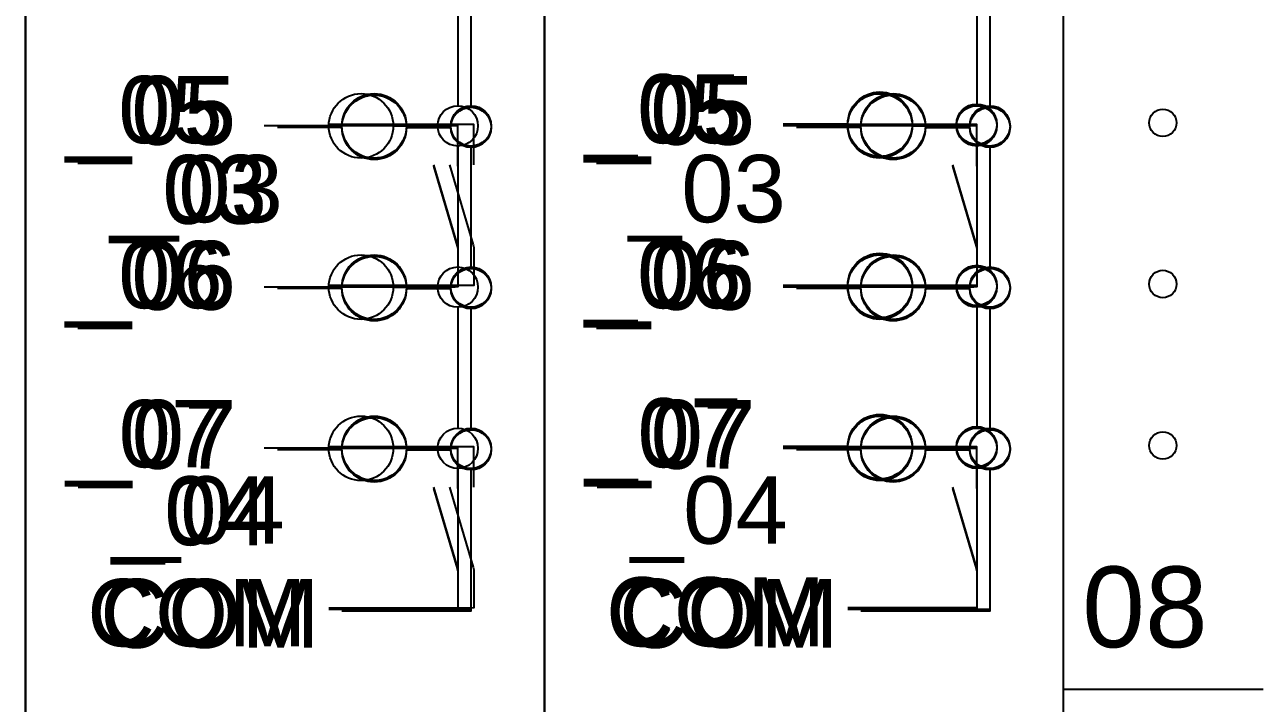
# Model space of a CAD drawing. Extents: x 1 to 47, y 1 to 35.
# Drawn here: x 40.607 to 41.511, y 23.064 to 23.56 of the extents above; entities that cross this region are included whole.
import ezdxf

# ---------------------------------------------------------------- set-up
doc = ezdxf.new("R2010")
doc.units = 0
doc.header["$MEASUREMENT"] = 0
for name, color, linetype in [('9_02__1__21_UNIVERSAL_BINA', 7, 'CONTINUOUS'), ('9_03__2__42_UNIVERSAL_BINA', 7, 'CONTINUOUS'), ('9_04__3__63_UNIVERSAL_BINA', 7, 'CONTINUOUS'), ('9_05__4__84_UNIVERSAL_BINA', 7, 'CONTINUOUS'), ('9_06__5__21_UNIVERSAL_BINA', 7, 'CONTINUOUS'), ('9_07__6__21_UNIVERSAL_BINA', 7, 'CONTINUOUS'), ('9_08__7__21_UNIVERSAL_BINA', 7, 'CONTINUOUS'), ('9_09__8__42_UNIVERSAL_BINA', 7, 'CONTINUOUS'), ('9_10__9__42_UNIVERSAL_BINA', 7, 'CONTINUOUS'), ('9_11__A__63_UNIVERSAL_BINA', 7, 'CONTINUOUS'), ('9_12__B__12_ELECTROMECHANI', 7, 'CONTINUOUS'), ('9_13__C__24_ELECTROMECHANI', 7, 'CONTINUOUS'), ('9_14__D__36_ELECTROMECHANI', 7, 'CONTINUOUS'), ('9_15__E__48_ELECTROMECHANI', 7, 'CONTINUOUS')]:
    doc.layers.add(name, color=color, linetype=linetype)
doc.styles.add('ARIAL', font='arial.ttf')

msp = doc.modelspace()

# ---------------------------------------------------------------- linework, layer by layer
at = {"layer": '9_02__1__21_UNIVERSAL_BINA'}
msp.add_lwpolyline([(41.12472, 24.16587), (41.47137, 24.16586, -0.398142), (41.48704, 24.15103), (41.48716, 24.1017, -0.411696), (41.43674, 24.0506), (41.39795, 24.04992, 0.408751), (41.36473, 24.01615), (41.36474, 21.20229, 0.419667), (41.39808, 21.16957), (41.43702, 21.16889, -0.411441), (41.48716, 21.11746), (41.48716, 21.07059, -0.402437), (41.47086, 21.05362), (41.12421, 21.05363, -0.4372), (41.10842, 21.0707), (41.10842, 21.11836, 0.414214), (41.05732, 21.16946), (41.01922, 21.16946, -0.41992), (40.98599, 21.20334), (40.98601, 24.01731, -0.419692), (41.01934, 24.05003), (41.05828, 24.05003, 0.399045), (41.10832, 24.09754), (41.10842, 24.14894, -0.402086)], format="xyb", close=True, dxfattribs=at)
for points in [[(41.3111, 23.58882), (41.3111, 23.50055)], [(41.21695, 23.48584), (41.16987, 23.48584)], [(41.26403, 23.48584), (41.29639, 23.48584)], [(41.3111, 23.47112), (41.3111, 23.38285)], [(41.21695, 23.36814), (41.16987, 23.36814)], [(41.26403, 23.36814), (41.29639, 23.36814)], [(41.3111, 23.35343), (41.3111, 23.26516)], [(41.21695, 23.25045), (41.16987, 23.25045)], [(41.26403, 23.25045), (41.29639, 23.25045)], [(41.3111, 23.23573), (41.3111, 23.13275), (41.21695, 23.13275)], [(41.51063, 23.07449), (41.36474, 23.07449)]]:
    msp.add_lwpolyline(points, dxfattribs=at)
for centre, radius in [((41.24049, 23.48584), 0.02354), ((41.3111, 23.48583), 0.01471), ((41.43734, 23.48811), 0.01), ((41.24049, 23.36814), 0.02354), ((41.3111, 23.36814), 0.01471), ((41.43734, 23.37041), 0.01), ((41.24049, 23.25045), 0.02354), ((41.3111, 23.25045), 0.01471), ((41.43734, 23.25253), 0.01)]:
    msp.add_circle(centre, radius, dxfattribs=at)
at = {"layer": '9_03__2__42_UNIVERSAL_BINA'}
for points in [[(40.74598, 24.16587), (41.09263, 24.16587, -0.398142), (41.1083, 24.15104), (41.10842, 24.10171, -0.411696), (41.058, 24.05061), (41.01922, 24.04993, 0.408751), (40.98599, 24.01616), (40.98601, 21.2023, 0.419667), (41.01934, 21.16958), (41.05828, 21.1689, -0.411441), (41.10842, 21.11747), (41.10842, 21.0706, -0.402437), (41.09212, 21.05363), (40.74547, 21.05364, -0.4372), (40.72968, 21.07071), (40.72968, 21.11837, 0.414214), (40.67858, 21.16947), (40.64048, 21.16947, -0.41992), (40.60725, 21.20335), (40.60727, 24.01732, -0.419692), (40.6406, 24.05004), (40.67954, 24.05004, 0.399045), (40.72958, 24.09754), (40.72968, 24.14895, -0.402086)], [(41.12472, 24.16587), (41.47137, 24.16587, -0.398142), (41.48704, 24.15104), (41.48716, 24.10171, -0.411696), (41.43674, 24.05061), (41.39795, 24.04993, 0.408751), (41.36473, 24.01616), (41.36474, 21.2023, 0.419667), (41.39808, 21.16958), (41.43702, 21.1689, -0.411441), (41.48716, 21.11747), (41.48716, 21.0706, -0.402437), (41.47086, 21.05363), (41.12421, 21.05364, -0.4372), (41.10842, 21.07071), (41.10842, 21.11837, 0.414214), (41.05732, 21.16947), (41.01922, 21.16947, -0.41992), (40.98599, 21.20335), (40.98601, 24.01732, -0.419692), (41.01934, 24.05004), (41.05828, 24.05004, 0.399045), (41.10832, 24.09754), (41.10842, 24.14895, -0.402086)]]:
    msp.add_lwpolyline(points, format="xyb", close=True, dxfattribs=at)
for points in [[(40.93237, 23.58884), (40.93237, 23.50057)], [(41.3111, 23.58884), (41.3111, 23.50056)], [(40.83821, 23.48586), (40.79113, 23.48586)], [(40.88529, 23.48586), (40.91765, 23.48585)], [(41.21695, 23.48585), (41.16987, 23.48585)], [(41.26403, 23.48585), (41.29639, 23.48585)], [(40.93237, 23.47114), (40.93237, 23.38287)], [(41.3111, 23.47114), (41.3111, 23.38287)], [(40.83821, 23.36816), (40.79113, 23.36816)], [(40.88529, 23.36816), (40.91765, 23.36816)], [(41.21695, 23.36816), (41.16987, 23.36816)], [(41.26403, 23.36816), (41.29639, 23.36816)], [(40.93237, 23.35345), (40.93237, 23.26518)], [(41.3111, 23.35344), (41.3111, 23.26517)], [(40.83821, 23.25047), (40.79113, 23.25047)], [(40.88529, 23.25047), (40.91765, 23.25047)], [(41.21695, 23.25046), (41.16987, 23.25046)], [(41.26403, 23.25046), (41.29639, 23.25046)], [(40.93237, 23.23575), (40.93237, 23.13277), (40.83821, 23.13277)], [(41.3111, 23.23575), (41.3111, 23.13277), (41.21695, 23.13277)], [(41.51063, 23.07449), (41.36474, 23.07449)]]:
    msp.add_lwpolyline(points, dxfattribs=at)
for centre, radius in [((40.86175, 23.48586), 0.02354), ((41.24049, 23.48585), 0.02354), ((40.93237, 23.48585), 0.01471), ((41.3111, 23.48585), 0.01471), ((41.43734, 23.48811), 0.01), ((40.86175, 23.36816), 0.02354), ((41.24049, 23.36816), 0.02354), ((40.93237, 23.36816), 0.01471), ((41.3111, 23.36816), 0.01471), ((41.43734, 23.37041), 0.01), ((40.86175, 23.25047), 0.02354), ((41.24049, 23.25046), 0.02354), ((40.93237, 23.25046), 0.01471), ((41.3111, 23.25046), 0.01471), ((41.43734, 23.25253), 0.01)]:
    msp.add_circle(centre, radius, dxfattribs=at)
at = {"layer": '9_04__3__63_UNIVERSAL_BINA'}
for points in [[(40.36724, 24.16587), (40.71389, 24.16587, -0.398142), (40.72956, 24.15104), (40.72968, 24.10171, -0.411696), (40.67926, 24.05061), (40.64048, 24.04993, 0.408751), (40.60725, 24.01616), (40.60727, 21.2023, 0.419667), (40.6406, 21.16958), (40.67954, 21.1689, -0.411441), (40.72968, 21.11747), (40.72968, 21.0706, -0.402437), (40.71338, 21.05363), (40.36673, 21.05364, -0.4372), (40.35094, 21.07071), (40.35094, 21.11837, 0.414214), (40.29984, 21.16947), (40.26174, 21.16947, -0.41992), (40.22851, 21.20335), (40.22853, 24.01732, -0.419692), (40.26186, 24.05004), (40.3008, 24.05004, 0.399045), (40.35085, 24.09754), (40.35094, 24.14895, -0.402086)], [(40.74598, 24.16587), (41.09263, 24.16587, -0.398142), (41.1083, 24.15104), (41.10842, 24.10171, -0.411696), (41.058, 24.05061), (41.01922, 24.04993, 0.408751), (40.98599, 24.01616), (40.98601, 21.2023, 0.419667), (41.01934, 21.16958), (41.05828, 21.1689, -0.411441), (41.10842, 21.11747), (41.10842, 21.0706, -0.402437), (41.09212, 21.05363), (40.74547, 21.05364, -0.4372), (40.72968, 21.07071), (40.72968, 21.11837, 0.414214), (40.67858, 21.16947), (40.64048, 21.16947, -0.41992), (40.60725, 21.20335), (40.60727, 24.01732, -0.419692), (40.6406, 24.05004), (40.67954, 24.05004, 0.399045), (40.72958, 24.09754), (40.72968, 24.14895, -0.402086)], [(41.12472, 24.16587), (41.47137, 24.16587, -0.398142), (41.48704, 24.15104), (41.48716, 24.10171, -0.411696), (41.43674, 24.05061), (41.39795, 24.04993, 0.408751), (41.36473, 24.01616), (41.36474, 21.2023, 0.419667), (41.39808, 21.16958), (41.43702, 21.1689, -0.411441), (41.48716, 21.11747), (41.48716, 21.0706, -0.402437), (41.47086, 21.05363), (41.12421, 21.05364, -0.4372), (41.10842, 21.07071), (41.10842, 21.11837, 0.414214), (41.05732, 21.16947), (41.01922, 21.16947, -0.41992), (40.98599, 21.20335), (40.98601, 24.01732, -0.419692), (41.01934, 24.05004), (41.05828, 24.05004, 0.399045), (41.10832, 24.09754), (41.10842, 24.14895, -0.402086)]]:
    msp.add_lwpolyline(points, format="xyb", close=True, dxfattribs=at)
for points in [[(40.93237, 23.58884), (40.93237, 23.50057)], [(41.3111, 23.58772), (41.3111, 23.49945)], [(40.83821, 23.48586), (40.79113, 23.48586)], [(40.88529, 23.48586), (40.91765, 23.48585)], [(41.21695, 23.48474), (41.16987, 23.48474)], [(41.26403, 23.48474), (41.29639, 23.48474)], [(40.93237, 23.47114), (40.93237, 23.38287)], [(41.3111, 23.47002), (41.3111, 23.38175)], [(40.83821, 23.36816), (40.79113, 23.36816)], [(40.88529, 23.36816), (40.91765, 23.36816)], [(41.21695, 23.36704), (41.16987, 23.36704)], [(41.26403, 23.36704), (41.29639, 23.36704)], [(40.93237, 23.35345), (40.93237, 23.26518)], [(41.3111, 23.35233), (41.3111, 23.26406)], [(40.83821, 23.25047), (40.79113, 23.25047)], [(40.88529, 23.25047), (40.91765, 23.25047)], [(41.21695, 23.24935), (41.16987, 23.24935)], [(41.26403, 23.24935), (41.29639, 23.24935)], [(40.93237, 23.23575), (40.93237, 23.13277), (40.83821, 23.13277)], [(41.3111, 23.23463), (41.3111, 23.13165), (41.21695, 23.13165)], [(41.51063, 23.07449), (41.36474, 23.07449)]]:
    msp.add_lwpolyline(points, dxfattribs=at)
for centre, radius in [((40.86175, 23.48586), 0.02354), ((41.24049, 23.48474), 0.02354), ((40.93237, 23.48585), 0.01471), ((41.3111, 23.48474), 0.01471), ((41.43734, 23.48811), 0.01), ((40.86175, 23.36816), 0.02354), ((41.24049, 23.36704), 0.02354), ((40.93237, 23.36816), 0.01471), ((41.3111, 23.36704), 0.01471), ((41.43734, 23.37041), 0.01), ((40.86175, 23.25047), 0.02354), ((41.24049, 23.24935), 0.02354), ((40.93237, 23.25046), 0.01471), ((41.3111, 23.24935), 0.01471), ((41.43734, 23.25253), 0.01)]:
    msp.add_circle(centre, radius, dxfattribs=at)
at = {"layer": '9_05__4__84_UNIVERSAL_BINA'}
for points in [[(40.36724, 24.16587), (40.71389, 24.16587, -0.398142), (40.72956, 24.15104), (40.72968, 24.10171, -0.411696), (40.67926, 24.05061), (40.64048, 24.04993, 0.408751), (40.60725, 24.01616), (40.60727, 21.2023, 0.419667), (40.6406, 21.16958), (40.67954, 21.1689, -0.411441), (40.72968, 21.11747), (40.72968, 21.0706, -0.402437), (40.71338, 21.05363), (40.36673, 21.05364, -0.4372), (40.35094, 21.07071), (40.35094, 21.11837, 0.414214), (40.29984, 21.16947), (40.26174, 21.16947, -0.41992), (40.22851, 21.20335), (40.22853, 24.01732, -0.419692), (40.26186, 24.05004), (40.3008, 24.05004, 0.399045), (40.35085, 24.09754), (40.35094, 24.14895, -0.402086)], [(40.74598, 24.16587), (41.09263, 24.16587, -0.398142), (41.1083, 24.15104), (41.10842, 24.10171, -0.411696), (41.058, 24.05061), (41.01922, 24.04993, 0.408751), (40.98599, 24.01616), (40.98601, 21.2023, 0.419667), (41.01934, 21.16958), (41.05828, 21.1689, -0.411441), (41.10842, 21.11747), (41.10842, 21.0706, -0.402437), (41.09212, 21.05363), (40.74547, 21.05364, -0.4372), (40.72968, 21.07071), (40.72968, 21.11837, 0.414214), (40.67858, 21.16947), (40.64048, 21.16947, -0.41992), (40.60725, 21.20335), (40.60727, 24.01732, -0.419692), (40.6406, 24.05004), (40.67954, 24.05004, 0.399045), (40.72958, 24.09754), (40.72968, 24.14895, -0.402086)], [(41.12472, 24.16587), (41.47137, 24.16587, -0.398142), (41.48704, 24.15104), (41.48716, 24.10171, -0.411696), (41.43674, 24.05061), (41.39795, 24.04993, 0.408751), (41.36473, 24.01616), (41.36474, 21.2023, 0.419667), (41.39808, 21.16958), (41.43702, 21.1689, -0.411441), (41.48716, 21.11747), (41.48716, 21.0706, -0.402437), (41.47086, 21.05363), (41.12421, 21.05364, -0.4372), (41.10842, 21.07071), (41.10842, 21.11837, 0.414214), (41.05732, 21.16947), (41.01922, 21.16947, -0.41992), (40.98599, 21.20335), (40.98601, 24.01732, -0.419692), (41.01934, 24.05004), (41.05828, 24.05004, 0.399045), (41.10832, 24.09754), (41.10842, 24.14895, -0.402086)]]:
    msp.add_lwpolyline(points, format="xyb", close=True, dxfattribs=at)
for points in [[(40.93237, 23.58772), (40.93237, 23.49945)], [(41.3111, 23.58772), (41.3111, 23.49945)], [(40.83821, 23.48474), (40.79113, 23.48474)], [(40.88529, 23.48474), (40.91765, 23.48474)], [(41.21695, 23.48474), (41.16987, 23.48474)], [(41.26403, 23.48474), (41.29639, 23.48474)], [(40.93237, 23.47002), (40.93237, 23.38175)], [(41.3111, 23.47002), (41.3111, 23.38175)], [(40.83821, 23.36704), (40.79113, 23.36704)], [(40.88529, 23.36704), (40.91765, 23.36704)], [(41.21695, 23.36704), (41.16987, 23.36704)], [(41.26403, 23.36704), (41.29639, 23.36704)], [(40.93237, 23.35233), (40.93237, 23.26406)], [(41.3111, 23.35233), (41.3111, 23.26406)], [(40.83821, 23.24935), (40.79113, 23.24935)], [(40.88529, 23.24935), (40.91765, 23.24935)], [(41.21695, 23.24935), (41.16987, 23.24935)], [(41.26403, 23.24935), (41.29639, 23.24935)], [(40.93237, 23.23463), (40.93237, 23.13165), (40.83821, 23.13165)], [(41.3111, 23.23463), (41.3111, 23.13165), (41.21695, 23.13165)], [(41.51063, 23.07449), (41.36474, 23.07449)]]:
    msp.add_lwpolyline(points, dxfattribs=at)
for centre, radius in [((40.86175, 23.48474), 0.02354), ((41.24049, 23.48474), 0.02354), ((40.93237, 23.48474), 0.01471), ((41.3111, 23.48474), 0.01471), ((41.43734, 23.48811), 0.01), ((40.86175, 23.36704), 0.02354), ((41.24049, 23.36704), 0.02354), ((40.93237, 23.36704), 0.01471), ((41.3111, 23.36704), 0.01471), ((41.43734, 23.37041), 0.01), ((40.86175, 23.24935), 0.02354), ((41.24049, 23.24935), 0.02354), ((40.93237, 23.24935), 0.01471), ((41.3111, 23.24935), 0.01471), ((41.43734, 23.25253), 0.01)]:
    msp.add_circle(centre, radius, dxfattribs=at)
at = {"layer": '9_06__5__21_UNIVERSAL_BINA'}
for points in [[(40.74598, 24.16587), (41.09263, 24.16587, -0.398142), (41.1083, 24.15104), (41.10842, 24.10171, -0.411696), (41.058, 24.05061), (41.01922, 24.04993, 0.408751), (40.98599, 24.01616), (40.98601, 21.2023, 0.419667), (41.01934, 21.16958), (41.05828, 21.1689, -0.411441), (41.10842, 21.11747), (41.10842, 21.0706, -0.402437), (41.09212, 21.05363), (40.74547, 21.05364, -0.4372), (40.72968, 21.07071), (40.72968, 21.11837, 0.414214), (40.67858, 21.16947), (40.64048, 21.16947, -0.41992), (40.60725, 21.20335), (40.60727, 24.01732, -0.419692), (40.6406, 24.05004), (40.67954, 24.05004, 0.399045), (40.72958, 24.09754), (40.72968, 24.14895, -0.402086)], [(41.12472, 24.16587), (41.47137, 24.16587, -0.398142), (41.48704, 24.15104), (41.48716, 24.10171, -0.411696), (41.43674, 24.05061), (41.39795, 24.04993, 0.408751), (41.36473, 24.01616), (41.36474, 21.2023, 0.419667), (41.39808, 21.16958), (41.43702, 21.1689, -0.411441), (41.48716, 21.11747), (41.48716, 21.0706, -0.402437), (41.47086, 21.05363), (41.12421, 21.05364, -0.4372), (41.10842, 21.07071), (41.10842, 21.11837, 0.414214), (41.05732, 21.16947), (41.01922, 21.16947, -0.41992), (40.98599, 21.20335), (40.98601, 24.01732, -0.419692), (41.01934, 24.05004), (41.05828, 24.05004, 0.399045), (41.10832, 24.09754), (41.10842, 24.14895, -0.402086)]]:
    msp.add_lwpolyline(points, format="xyb", close=True, dxfattribs=at)
for points in [[(41.3015, 23.58884), (41.3015, 23.50057)], [(40.93438, 23.45753), (40.93438, 23.48696), (40.84022, 23.48696)], [(41.20734, 23.48586), (41.16026, 23.48586)], [(41.25442, 23.48586), (41.28679, 23.48585)], [(41.3015, 23.47114), (41.3015, 23.38287)], [(40.91672, 23.45753), (40.934, 23.39912), (40.93438, 23.39712), (40.93438, 23.39385), (40.93438, 23.3894), (40.93438, 23.38434), (40.93438, 23.37924), (40.93438, 23.37119), (40.93438, 23.36939), (40.93237, 23.36926), (40.84022, 23.36926)], [(41.20734, 23.36816), (41.16026, 23.36816)], [(41.25442, 23.36816), (41.28679, 23.36816)], [(41.3015, 23.35345), (41.3015, 23.26518)], [(40.93438, 23.22214), (40.93438, 23.25156), (40.84022, 23.25156)], [(41.20734, 23.25047), (41.16026, 23.25047)], [(41.25442, 23.25047), (41.28679, 23.25047)], [(41.3015, 23.23575), (41.3015, 23.13277), (41.20734, 23.13277)], [(40.91672, 23.22214), (40.934, 23.16373), (40.93438, 23.16172), (40.93438, 23.15845), (40.93438, 23.154), (40.93438, 23.14894), (40.93438, 23.14384), (40.93438, 23.1358), (40.93438, 23.13399), (40.93237, 23.13386), (40.84022, 23.13386)], [(41.51063, 23.07449), (41.36474, 23.07449)]]:
    msp.add_lwpolyline(points, dxfattribs=at)
for centre, radius in [((41.23088, 23.48586), 0.02354), ((41.3015, 23.48585), 0.01471), ((41.43734, 23.48811), 0.01), ((41.23088, 23.36816), 0.02354), ((41.3015, 23.36816), 0.01471), ((41.43734, 23.37041), 0.01), ((41.23088, 23.25047), 0.02354), ((41.3015, 23.25046), 0.01471), ((41.43734, 23.25253), 0.01)]:
    msp.add_circle(centre, radius, dxfattribs=at)
at = {"layer": '9_07__6__21_UNIVERSAL_BINA'}
for points in [[(40.36724, 24.16587), (40.71389, 24.16587, -0.398142), (40.72956, 24.15104), (40.72968, 24.10171, -0.411696), (40.67926, 24.05061), (40.64048, 24.04993, 0.408751), (40.60725, 24.01616), (40.60727, 21.2023, 0.419667), (40.6406, 21.16958), (40.67954, 21.1689, -0.411441), (40.72968, 21.11747), (40.72968, 21.0706, -0.402437), (40.71338, 21.05363), (40.36673, 21.05364, -0.4372), (40.35094, 21.07071), (40.35094, 21.11837, 0.414214), (40.29984, 21.16947), (40.26174, 21.16947, -0.41992), (40.22851, 21.20335), (40.22853, 24.01732, -0.419692), (40.26186, 24.05004), (40.3008, 24.05004, 0.399045), (40.35085, 24.09754), (40.35094, 24.14895, -0.402086)], [(40.74598, 24.16587), (41.09263, 24.16587, -0.398142), (41.1083, 24.15104), (41.10842, 24.10171, -0.411696), (41.058, 24.05061), (41.01922, 24.04993, 0.408751), (40.98599, 24.01616), (40.98601, 21.2023, 0.419667), (41.01934, 21.16958), (41.05828, 21.1689, -0.411441), (41.10842, 21.11747), (41.10842, 21.0706, -0.402437), (41.09212, 21.05363), (40.74547, 21.05364, -0.4372), (40.72968, 21.07071), (40.72968, 21.11837, 0.414214), (40.67858, 21.16947), (40.64048, 21.16947, -0.41992), (40.60725, 21.20335), (40.60727, 24.01732, -0.419692), (40.6406, 24.05004), (40.67954, 24.05004, 0.399045), (40.72958, 24.09754), (40.72968, 24.14895, -0.402086)], [(41.12472, 24.16587), (41.47137, 24.16587, -0.398142), (41.48704, 24.15104), (41.48716, 24.10171, -0.411696), (41.43674, 24.05061), (41.39795, 24.04993, 0.408751), (41.36473, 24.01616), (41.36474, 21.2023, 0.419667), (41.39808, 21.16958), (41.43702, 21.1689, -0.411441), (41.48716, 21.11747), (41.48716, 21.0706, -0.402437), (41.47086, 21.05363), (41.12421, 21.05364, -0.4372), (41.10842, 21.07071), (41.10842, 21.11837, 0.414214), (41.05732, 21.16947), (41.01922, 21.16947, -0.41992), (40.98599, 21.20335), (40.98601, 24.01732, -0.419692), (41.01934, 24.05004), (41.05828, 24.05004, 0.399045), (41.10832, 24.09754), (41.10842, 24.14895, -0.402086)]]:
    msp.add_lwpolyline(points, format="xyb", close=True, dxfattribs=at)
for points in [[(41.3015, 23.58882), (41.3015, 23.50054)], [(40.92276, 23.45751), (40.92276, 23.48693), (40.8286, 23.48693)], [(41.20734, 23.48583), (41.16026, 23.48583)], [(41.25442, 23.48583), (41.28679, 23.48583)], [(41.3015, 23.47112), (41.3015, 23.38285)], [(40.90511, 23.45751), (40.92238, 23.3991), (40.92276, 23.39709), (40.92276, 23.39382), (40.92276, 23.38937), (40.92276, 23.38431), (40.92276, 23.37921), (40.92276, 23.37117), (40.92276, 23.36936), (40.92075, 23.36923), (40.8286, 23.36923)], [(41.20734, 23.36813), (41.16026, 23.36813)], [(41.25442, 23.36813), (41.28679, 23.36813)], [(41.3015, 23.35342), (41.3015, 23.26515)], [(40.92276, 23.22211), (40.92276, 23.25153), (40.8286, 23.25153)], [(41.20734, 23.25044), (41.16026, 23.25044)], [(41.25442, 23.25044), (41.28679, 23.25044)], [(41.3015, 23.23573), (41.3015, 23.13274), (41.20734, 23.13275)], [(40.90511, 23.22211), (40.92238, 23.1637), (40.92276, 23.16169), (40.92276, 23.15842), (40.92276, 23.15397), (40.92276, 23.14891), (40.92276, 23.14381), (40.92276, 23.13577), (40.92276, 23.13397), (40.92075, 23.13383), (40.8286, 23.13383)], [(41.51063, 23.07449), (41.36474, 23.07449)]]:
    msp.add_lwpolyline(points, dxfattribs=at)
for centre, radius in [((41.23088, 23.48583), 0.02354), ((41.3015, 23.48583), 0.01471), ((41.43734, 23.48811), 0.01), ((41.23088, 23.36813), 0.02354), ((41.3015, 23.36813), 0.01471), ((41.43734, 23.37041), 0.01), ((41.23088, 23.25044), 0.02354), ((41.3015, 23.25044), 0.01471), ((41.43734, 23.25253), 0.01)]:
    msp.add_circle(centre, radius, dxfattribs=at)
at = {"layer": '9_08__7__21_UNIVERSAL_BINA'}
for points in [[(40.36724, 24.16587), (40.71389, 24.16587, -0.398142), (40.72956, 24.15104), (40.72968, 24.10171, -0.411696), (40.67926, 24.05061), (40.64048, 24.04993, 0.408751), (40.60725, 24.01616), (40.60727, 21.2023, 0.419667), (40.6406, 21.16958), (40.67954, 21.1689, -0.411441), (40.72968, 21.11747), (40.72968, 21.0706, -0.402437), (40.71338, 21.05363), (40.36673, 21.05364, -0.4372), (40.35094, 21.07071), (40.35094, 21.11837, 0.414214), (40.29984, 21.16947), (40.26174, 21.16947, -0.41992), (40.22851, 21.20335), (40.22853, 24.01732, -0.419692), (40.26186, 24.05004), (40.3008, 24.05004, 0.399045), (40.35085, 24.09754), (40.35094, 24.14895, -0.402086)], [(40.74598, 24.16587), (41.09263, 24.16587, -0.398142), (41.1083, 24.15104), (41.10842, 24.10171, -0.411696), (41.058, 24.05061), (41.01922, 24.04993, 0.408751), (40.98599, 24.01616), (40.98601, 21.2023, 0.419667), (41.01934, 21.16958), (41.05828, 21.1689, -0.411441), (41.10842, 21.11747), (41.10842, 21.0706, -0.402437), (41.09212, 21.05363), (40.74547, 21.05364, -0.4372), (40.72968, 21.07071), (40.72968, 21.11837, 0.414214), (40.67858, 21.16947), (40.64048, 21.16947, -0.41992), (40.60725, 21.20335), (40.60727, 24.01732, -0.419692), (40.6406, 24.05004), (40.67954, 24.05004, 0.399045), (40.72958, 24.09754), (40.72968, 24.14895, -0.402086)], [(41.12472, 24.16587), (41.47137, 24.16587, -0.398142), (41.48704, 24.15104), (41.48716, 24.10171, -0.411696), (41.43674, 24.05061), (41.39795, 24.04993, 0.408751), (41.36473, 24.01616), (41.36474, 21.2023, 0.419667), (41.39808, 21.16958), (41.43702, 21.1689, -0.411441), (41.48716, 21.11747), (41.48716, 21.0706, -0.402437), (41.47086, 21.05363), (41.12421, 21.05364, -0.4372), (41.10842, 21.07071), (41.10842, 21.11837, 0.414214), (41.05732, 21.16947), (41.01922, 21.16947, -0.41992), (40.98599, 21.20335), (40.98601, 24.01732, -0.419692), (41.01934, 24.05004), (41.05828, 24.05004, 0.399045), (41.10832, 24.09754), (41.10842, 24.14895, -0.402086)]]:
    msp.add_lwpolyline(points, format="xyb", close=True, dxfattribs=at)
for points in [[(41.3015, 23.59006), (41.3015, 23.50179)], [(40.92276, 23.45641), (40.92276, 23.48584), (40.8286, 23.48584)], [(41.20734, 23.48708), (41.16026, 23.48708)], [(41.25442, 23.48708), (41.28679, 23.48708)], [(41.3015, 23.47236), (41.3015, 23.38409)], [(40.90511, 23.45641), (40.92238, 23.398), (40.92276, 23.396), (40.92276, 23.39273), (40.92276, 23.38828), (40.92276, 23.38322), (40.92276, 23.37812), (40.92276, 23.37007), (40.92276, 23.36827), (40.92075, 23.36814), (40.8286, 23.36814)], [(41.20734, 23.36938), (41.16026, 23.36938)], [(41.25442, 23.36938), (41.28679, 23.36938)], [(41.3015, 23.35467), (41.3015, 23.2664)], [(40.92276, 23.22102), (40.92276, 23.25044), (40.8286, 23.25044)], [(41.20734, 23.25169), (41.16026, 23.25169)], [(41.25442, 23.25169), (41.28679, 23.25169)], [(41.3015, 23.23697), (41.3015, 23.13399), (41.20734, 23.13399)], [(40.90511, 23.22102), (40.92238, 23.16261), (40.92276, 23.1606), (40.92276, 23.15733), (40.92276, 23.15288), (40.92276, 23.14782), (40.92276, 23.14272), (40.92276, 23.13468), (40.92276, 23.13287), (40.92075, 23.13274), (40.8286, 23.13274)], [(41.51063, 23.07449), (41.36474, 23.07449)]]:
    msp.add_lwpolyline(points, dxfattribs=at)
for centre, radius in [((41.23088, 23.48708), 0.02354), ((41.3015, 23.48707), 0.01471), ((41.43734, 23.48811), 0.01), ((41.23088, 23.36938), 0.02354), ((41.3015, 23.36938), 0.01471), ((41.43734, 23.37041), 0.01), ((41.23088, 23.25169), 0.02354), ((41.3015, 23.25169), 0.01471), ((41.43734, 23.25253), 0.01)]:
    msp.add_circle(centre, radius, dxfattribs=at)
at = {"layer": '9_09__8__42_UNIVERSAL_BINA'}
for points in [[(40.36724, 24.16587), (40.71389, 24.16587, -0.398142), (40.72956, 24.15104), (40.72968, 24.10171, -0.411696), (40.67926, 24.05061), (40.64048, 24.04993, 0.408751), (40.60725, 24.01616), (40.60727, 21.2023, 0.419667), (40.6406, 21.16958), (40.67954, 21.1689, -0.411441), (40.72968, 21.11747), (40.72968, 21.0706, -0.402437), (40.71338, 21.05363), (40.36673, 21.05364, -0.4372), (40.35094, 21.07071), (40.35094, 21.11837, 0.414214), (40.29984, 21.16947), (40.26174, 21.16947, -0.41992), (40.22851, 21.20335), (40.22853, 24.01732, -0.419692), (40.26186, 24.05004), (40.3008, 24.05004, 0.399045), (40.35085, 24.09754), (40.35094, 24.14895, -0.402086)], [(40.74598, 24.16587), (41.09263, 24.16587, -0.398142), (41.1083, 24.15104), (41.10842, 24.10171, -0.411696), (41.058, 24.05061), (41.01922, 24.04993, 0.408751), (40.98599, 24.01616), (40.98601, 21.2023, 0.419667), (41.01934, 21.16958), (41.05828, 21.1689, -0.411441), (41.10842, 21.11747), (41.10842, 21.0706, -0.402437), (41.09212, 21.05363), (40.74547, 21.05364, -0.4372), (40.72968, 21.07071), (40.72968, 21.11837, 0.414214), (40.67858, 21.16947), (40.64048, 21.16947, -0.41992), (40.60725, 21.20335), (40.60727, 24.01732, -0.419692), (40.6406, 24.05004), (40.67954, 24.05004, 0.399045), (40.72958, 24.09754), (40.72968, 24.14895, -0.402086)], [(41.12472, 24.16587), (41.47137, 24.16587, -0.398142), (41.48704, 24.15104), (41.48716, 24.10171, -0.411696), (41.43674, 24.05061), (41.39795, 24.04993, 0.408751), (41.36473, 24.01616), (41.36474, 21.2023, 0.419667), (41.39808, 21.16958), (41.43702, 21.1689, -0.411441), (41.48716, 21.11747), (41.48716, 21.0706, -0.402437), (41.47086, 21.05363), (41.12421, 21.05364, -0.4372), (41.10842, 21.07071), (41.10842, 21.11837, 0.414214), (41.05732, 21.16947), (41.01922, 21.16947, -0.41992), (40.98599, 21.20335), (40.98601, 24.01732, -0.419692), (41.01934, 24.05004), (41.05828, 24.05004, 0.399045), (41.10832, 24.09754), (41.10842, 24.14895, -0.402086)]]:
    msp.add_lwpolyline(points, format="xyb", close=True, dxfattribs=at)
for points in [[(40.93237, 23.58884), (40.93237, 23.50057)], [(41.3015, 23.59006), (41.3015, 23.50179)], [(40.83821, 23.48586), (40.79113, 23.48586)], [(40.88529, 23.48586), (40.91765, 23.48585)], [(41.20734, 23.48708), (41.16026, 23.48708)], [(41.25442, 23.48708), (41.28679, 23.48708)], [(40.93237, 23.47114), (40.93237, 23.38287)], [(41.3015, 23.47236), (41.3015, 23.38409)], [(40.83821, 23.36816), (40.79113, 23.36816)], [(40.88529, 23.36816), (40.91765, 23.36816)], [(41.20734, 23.36938), (41.16026, 23.36938)], [(41.25442, 23.36938), (41.28679, 23.36938)], [(40.93237, 23.35345), (40.93237, 23.26518)], [(41.3015, 23.35467), (41.3015, 23.2664)], [(40.83821, 23.25047), (40.79113, 23.25047)], [(40.88529, 23.25047), (40.91765, 23.25047)], [(41.20734, 23.25169), (41.16026, 23.25169)], [(41.25442, 23.25169), (41.28679, 23.25169)], [(40.93237, 23.23575), (40.93237, 23.13277), (40.83821, 23.13277)], [(41.3015, 23.23697), (41.3015, 23.13399), (41.20734, 23.13399)], [(41.51063, 23.07449), (41.36474, 23.07449)]]:
    msp.add_lwpolyline(points, dxfattribs=at)
for centre, radius in [((40.86175, 23.48586), 0.02354), ((41.23088, 23.48708), 0.02354), ((40.93237, 23.48585), 0.01471), ((41.3015, 23.48707), 0.01471), ((41.43734, 23.48811), 0.01), ((40.86175, 23.36816), 0.02354), ((41.23088, 23.36938), 0.02354), ((40.93237, 23.36816), 0.01471), ((41.3015, 23.36938), 0.01471), ((41.43734, 23.37041), 0.01), ((40.86175, 23.25047), 0.02354), ((41.23088, 23.25169), 0.02354), ((40.93237, 23.25046), 0.01471), ((41.3015, 23.25169), 0.01471), ((41.43734, 23.25253), 0.01)]:
    msp.add_circle(centre, radius, dxfattribs=at)
at = {"layer": '9_10__9__42_UNIVERSAL_BINA'}
for points in [[(40.36724, 24.16587), (40.71389, 24.16587, -0.398142), (40.72956, 24.15104), (40.72968, 24.10171, -0.411696), (40.67926, 24.05061), (40.64048, 24.04993, 0.408751), (40.60725, 24.01616), (40.60727, 21.2023, 0.419667), (40.6406, 21.16958), (40.67954, 21.1689, -0.411441), (40.72968, 21.11747), (40.72968, 21.0706, -0.402437), (40.71338, 21.05363), (40.36673, 21.05364, -0.4372), (40.35094, 21.07071), (40.35094, 21.11837, 0.414214), (40.29984, 21.16947), (40.26174, 21.16947, -0.41992), (40.22851, 21.20335), (40.22853, 24.01732, -0.419692), (40.26186, 24.05004), (40.3008, 24.05004, 0.399045), (40.35085, 24.09754), (40.35094, 24.14895, -0.402086)], [(40.74598, 24.16587), (41.09263, 24.16587, -0.398142), (41.1083, 24.15104), (41.10842, 24.10171, -0.411696), (41.058, 24.05061), (41.01922, 24.04993, 0.408751), (40.98599, 24.01616), (40.98601, 21.2023, 0.419667), (41.01934, 21.16958), (41.05828, 21.1689, -0.411441), (41.10842, 21.11747), (41.10842, 21.0706, -0.402437), (41.09212, 21.05363), (40.74547, 21.05364, -0.4372), (40.72968, 21.07071), (40.72968, 21.11837, 0.414214), (40.67858, 21.16947), (40.64048, 21.16947, -0.41992), (40.60725, 21.20335), (40.60727, 24.01732, -0.419692), (40.6406, 24.05004), (40.67954, 24.05004, 0.399045), (40.72958, 24.09754), (40.72968, 24.14895, -0.402086)], [(41.12472, 24.16587), (41.47137, 24.16587, -0.398142), (41.48704, 24.15104), (41.48716, 24.10171, -0.411696), (41.43674, 24.05061), (41.39795, 24.04993, 0.408751), (41.36473, 24.01616), (41.36474, 21.2023, 0.419667), (41.39808, 21.16958), (41.43702, 21.1689, -0.411441), (41.48716, 21.11747), (41.48716, 21.0706, -0.402437), (41.47086, 21.05363), (41.12421, 21.05364, -0.4372), (41.10842, 21.07071), (41.10842, 21.11837, 0.414214), (41.05732, 21.16947), (41.01922, 21.16947, -0.41992), (40.98599, 21.20335), (40.98601, 24.01732, -0.419692), (41.01934, 24.05004), (41.05828, 24.05004, 0.399045), (41.10832, 24.09754), (41.10842, 24.14895, -0.402086)]]:
    msp.add_lwpolyline(points, format="xyb", close=True, dxfattribs=at)
for points in [[(40.92276, 23.58883), (40.92276, 23.50056)], [(41.3015, 23.58884), (41.3015, 23.50057)], [(40.8286, 23.48584), (40.78152, 23.48584)], [(40.87568, 23.48584), (40.90805, 23.48584)], [(41.20734, 23.48586), (41.16026, 23.48586)], [(41.25442, 23.48586), (41.28679, 23.48586)], [(40.92276, 23.47113), (40.92276, 23.38286)], [(41.3015, 23.47114), (41.3015, 23.38287)], [(40.8286, 23.36815), (40.78152, 23.36815)], [(40.87568, 23.36815), (40.90805, 23.36815)], [(41.20734, 23.36816), (41.16026, 23.36816)], [(41.25442, 23.36816), (41.28679, 23.36816)], [(40.92276, 23.35343), (40.92276, 23.26517)], [(41.3015, 23.35345), (41.3015, 23.26518)], [(40.8286, 23.25046), (40.78152, 23.25046)], [(40.87568, 23.25046), (40.90805, 23.25045)], [(41.20734, 23.25047), (41.16026, 23.25047)], [(41.25442, 23.25047), (41.28679, 23.25047)], [(40.92276, 23.23574), (40.92276, 23.13276), (40.8286, 23.13276)], [(41.3015, 23.23575), (41.3015, 23.13277), (41.20734, 23.13277)], [(41.51063, 23.07449), (41.36474, 23.07449)]]:
    msp.add_lwpolyline(points, dxfattribs=at)
for centre, radius in [((40.85214, 23.48584), 0.02354), ((41.23088, 23.48586), 0.02354), ((40.92276, 23.48584), 0.01471), ((41.3015, 23.48586), 0.01471), ((41.43734, 23.48811), 0.01), ((40.85214, 23.36815), 0.02354), ((41.23088, 23.36816), 0.02354), ((40.92276, 23.36815), 0.01471), ((41.3015, 23.36816), 0.01471), ((41.43734, 23.37041), 0.01), ((40.85214, 23.25046), 0.02354), ((41.23088, 23.25047), 0.02354), ((40.92276, 23.25045), 0.01471), ((41.3015, 23.25047), 0.01471), ((41.43734, 23.25253), 0.01)]:
    msp.add_circle(centre, radius, dxfattribs=at)
at = {"layer": '9_11__A__63_UNIVERSAL_BINA'}
for points in [[(40.36724, 24.16587), (40.71389, 24.16587, -0.398142), (40.72956, 24.15104), (40.72968, 24.10171, -0.411696), (40.67926, 24.05061), (40.64048, 24.04993, 0.408751), (40.60725, 24.01616), (40.60727, 21.2023, 0.419667), (40.6406, 21.16958), (40.67954, 21.1689, -0.411441), (40.72968, 21.11747), (40.72968, 21.0706, -0.402437), (40.71338, 21.05363), (40.36673, 21.05364, -0.4372), (40.35094, 21.07071), (40.35094, 21.11837, 0.414214), (40.29984, 21.16947), (40.26174, 21.16947, -0.41992), (40.22851, 21.20335), (40.22853, 24.01732, -0.419692), (40.26186, 24.05004), (40.3008, 24.05004, 0.399045), (40.35085, 24.09754), (40.35094, 24.14895, -0.402086)], [(40.74598, 24.16587), (41.09263, 24.16587, -0.398142), (41.1083, 24.15104), (41.10842, 24.10171, -0.411696), (41.058, 24.05061), (41.01922, 24.04993, 0.408751), (40.98599, 24.01616), (40.98601, 21.2023, 0.419667), (41.01934, 21.16958), (41.05828, 21.1689, -0.411441), (41.10842, 21.11747), (41.10842, 21.0706, -0.402437), (41.09212, 21.05363), (40.74547, 21.05364, -0.4372), (40.72968, 21.07071), (40.72968, 21.11837, 0.414214), (40.67858, 21.16947), (40.64048, 21.16947, -0.41992), (40.60725, 21.20335), (40.60727, 24.01732, -0.419692), (40.6406, 24.05004), (40.67954, 24.05004, 0.399045), (40.72958, 24.09754), (40.72968, 24.14895, -0.402086)], [(41.12472, 24.16587), (41.47137, 24.16587, -0.398142), (41.48704, 24.15104), (41.48716, 24.10171, -0.411696), (41.43674, 24.05061), (41.39795, 24.04993, 0.408751), (41.36473, 24.01616), (41.36474, 21.2023, 0.419667), (41.39808, 21.16958), (41.43702, 21.1689, -0.411441), (41.48716, 21.11747), (41.48716, 21.0706, -0.402437), (41.47086, 21.05363), (41.12421, 21.05364, -0.4372), (41.10842, 21.07071), (41.10842, 21.11837, 0.414214), (41.05732, 21.16947), (41.01922, 21.16947, -0.41992), (40.98599, 21.20335), (40.98601, 24.01732, -0.419692), (41.01934, 24.05004), (41.05828, 24.05004, 0.399045), (41.10832, 24.09754), (41.10842, 24.14895, -0.402086)]]:
    msp.add_lwpolyline(points, format="xyb", close=True, dxfattribs=at)
for points in [[(40.93237, 23.58884), (40.93237, 23.50057)], [(41.3015, 23.58883), (41.3015, 23.50055)], [(40.83821, 23.48586), (40.79113, 23.48586)], [(40.88529, 23.48586), (40.91765, 23.48585)], [(41.20734, 23.48584), (41.16026, 23.48584)], [(41.25442, 23.48584), (41.28679, 23.48584)], [(40.93237, 23.47114), (40.93237, 23.38287)], [(41.3015, 23.47113), (41.3015, 23.38286)], [(40.83821, 23.36816), (40.79113, 23.36816)], [(40.88529, 23.36816), (40.91765, 23.36816)], [(41.20734, 23.36815), (41.16026, 23.36815)], [(41.25442, 23.36815), (41.28679, 23.36815)], [(40.93237, 23.35345), (40.93237, 23.26518)], [(41.3015, 23.35343), (41.3015, 23.26516)], [(40.83821, 23.25047), (40.79113, 23.25047)], [(40.88529, 23.25047), (40.91765, 23.25047)], [(41.20734, 23.25045), (41.16026, 23.25045)], [(41.25442, 23.25045), (41.28679, 23.25045)], [(40.93237, 23.23575), (40.93237, 23.13277), (40.83821, 23.13277)], [(41.3015, 23.23574), (41.3015, 23.13276), (41.20734, 23.13276)], [(41.51063, 23.07449), (41.36474, 23.07449)]]:
    msp.add_lwpolyline(points, dxfattribs=at)
for centre, radius in [((40.86175, 23.48586), 0.02354), ((41.23088, 23.48584), 0.02354), ((40.93237, 23.48585), 0.01471), ((41.3015, 23.48584), 0.01471), ((41.43734, 23.48811), 0.01), ((40.86175, 23.36816), 0.02354), ((41.23088, 23.36815), 0.02354), ((40.93237, 23.36816), 0.01471), ((41.3015, 23.36815), 0.01471), ((41.43734, 23.37041), 0.01), ((40.86175, 23.25047), 0.02354), ((41.23088, 23.25045), 0.02354), ((40.93237, 23.25046), 0.01471), ((41.3015, 23.25045), 0.01471), ((41.43734, 23.25253), 0.01)]:
    msp.add_circle(centre, radius, dxfattribs=at)
at = {"layer": '9_12__B__12_ELECTROMECHANI'}
msp.add_lwpolyline([(41.12472, 24.16587), (41.47137, 24.16587, -0.398142), (41.48704, 24.15104), (41.48716, 24.10171, -0.411696), (41.43674, 24.05061), (41.39795, 24.04993, 0.408751), (41.36473, 24.01616), (41.36474, 21.2023, 0.419667), (41.39808, 21.16958), (41.43702, 21.1689, -0.411441), (41.48716, 21.11747), (41.48716, 21.0706, -0.402437), (41.47086, 21.05363), (41.12421, 21.05364, -0.4372), (41.10842, 21.07071), (41.10842, 21.11837, 0.414214), (41.05732, 21.16947), (41.01922, 21.16947, -0.41992), (40.98599, 21.20335), (40.98601, 24.01732, -0.419692), (41.01934, 24.05004), (41.05828, 24.05004, 0.399045), (41.10832, 24.09754), (41.10842, 24.14895, -0.402086)], format="xyb", close=True, dxfattribs=at)
for points in [[(41.3015, 23.45753), (41.3015, 23.48696), (41.20734, 23.48696)], [(41.28385, 23.45753), (41.30112, 23.39912), (41.3015, 23.39712), (41.3015, 23.39385), (41.3015, 23.3894), (41.3015, 23.38434), (41.3015, 23.37924), (41.3015, 23.37119), (41.3015, 23.36939), (41.29949, 23.36926), (41.20734, 23.36926)], [(41.3015, 23.22214), (41.3015, 23.25156), (41.20734, 23.25156)], [(41.28385, 23.22214), (41.30112, 23.16373), (41.3015, 23.16172), (41.3015, 23.15845), (41.3015, 23.154), (41.3015, 23.14894), (41.3015, 23.14384), (41.3015, 23.1358), (41.3015, 23.13399), (41.29949, 23.13386), (41.20734, 23.13386)], [(41.51063, 23.07449), (41.36474, 23.07449)]]:
    msp.add_lwpolyline(points, dxfattribs=at)
for centre in [(41.43734, 23.48811), (41.43734, 23.37041), (41.43734, 23.25253)]:
    msp.add_circle(centre, 0.01, dxfattribs=at)
at = {"layer": '9_13__C__24_ELECTROMECHANI'}
for points in [[(40.74598, 24.16587), (41.09263, 24.16587, -0.398142), (41.1083, 24.15104), (41.10842, 24.10171, -0.411696), (41.058, 24.05061), (41.01922, 24.04993, 0.408751), (40.98599, 24.01616), (40.98601, 21.2023, 0.419667), (41.01934, 21.16958), (41.05828, 21.1689, -0.411441), (41.10842, 21.11747), (41.10842, 21.0706, -0.402437), (41.09212, 21.05363), (40.74547, 21.05364, -0.4372), (40.72968, 21.07071), (40.72968, 21.11837, 0.414214), (40.67858, 21.16947), (40.64048, 21.16947, -0.41992), (40.60725, 21.20335), (40.60727, 24.01732, -0.419692), (40.6406, 24.05004), (40.67954, 24.05004, 0.399045), (40.72958, 24.09754), (40.72968, 24.14895, -0.402086)], [(41.12472, 24.16587), (41.47137, 24.16587, -0.398142), (41.48704, 24.15104), (41.48716, 24.10171, -0.411696), (41.43674, 24.05061), (41.39795, 24.04993, 0.408751), (41.36473, 24.01616), (41.36474, 21.2023, 0.419667), (41.39808, 21.16958), (41.43702, 21.1689, -0.411441), (41.48716, 21.11747), (41.48716, 21.0706, -0.402437), (41.47086, 21.05363), (41.12421, 21.05364, -0.4372), (41.10842, 21.07071), (41.10842, 21.11837, 0.414214), (41.05732, 21.16947), (41.01922, 21.16947, -0.41992), (40.98599, 21.20335), (40.98601, 24.01732, -0.419692), (41.01934, 24.05004), (41.05828, 24.05004, 0.399045), (41.10832, 24.09754), (41.10842, 24.14895, -0.402086)]]:
    msp.add_lwpolyline(points, format="xyb", close=True, dxfattribs=at)
for points in [[(40.92276, 23.45641), (40.92276, 23.48584), (40.8286, 23.48584)], [(41.3015, 23.45641), (41.3015, 23.48584), (41.20734, 23.48584)], [(40.90511, 23.45641), (40.92238, 23.398), (40.92276, 23.396), (40.92276, 23.39273), (40.92276, 23.38828), (40.92276, 23.38322), (40.92276, 23.37812), (40.92276, 23.37007), (40.92276, 23.36827), (40.92075, 23.36814), (40.8286, 23.36814)], [(41.28385, 23.45641), (41.30112, 23.398), (41.3015, 23.396), (41.3015, 23.39273), (41.3015, 23.38828), (41.3015, 23.38322), (41.3015, 23.37812), (41.3015, 23.37007), (41.3015, 23.36827), (41.29949, 23.36814), (41.20734, 23.36814)], [(40.92276, 23.22102), (40.92276, 23.25044), (40.8286, 23.25044)], [(41.3015, 23.22102), (41.3015, 23.25044), (41.20734, 23.25044)], [(40.90511, 23.22102), (40.92238, 23.16261), (40.92276, 23.1606), (40.92276, 23.15733), (40.92276, 23.15288), (40.92276, 23.14782), (40.92276, 23.14272), (40.92276, 23.13468), (40.92276, 23.13287), (40.92075, 23.13274), (40.8286, 23.13274)], [(41.28385, 23.22102), (41.30112, 23.16261), (41.3015, 23.1606), (41.3015, 23.15733), (41.3015, 23.15288), (41.3015, 23.14782), (41.3015, 23.14272), (41.3015, 23.13468), (41.3015, 23.13287), (41.29949, 23.13274), (41.20734, 23.13274)], [(41.51063, 23.07449), (41.36474, 23.07449)]]:
    msp.add_lwpolyline(points, dxfattribs=at)
for centre in [(41.43734, 23.48811), (41.43734, 23.37041), (41.43734, 23.25253)]:
    msp.add_circle(centre, 0.01, dxfattribs=at)
at = {"layer": '9_14__D__36_ELECTROMECHANI'}
for points in [[(40.36724, 24.16587), (40.71389, 24.16587, -0.398142), (40.72956, 24.15104), (40.72968, 24.10171, -0.411696), (40.67926, 24.05061), (40.64048, 24.04993, 0.408751), (40.60725, 24.01616), (40.60727, 21.2023, 0.419667), (40.6406, 21.16958), (40.67954, 21.1689, -0.411441), (40.72968, 21.11747), (40.72968, 21.0706, -0.402437), (40.71338, 21.05363), (40.36673, 21.05364, -0.4372), (40.35094, 21.07071), (40.35094, 21.11837, 0.414214), (40.29984, 21.16947), (40.26174, 21.16947, -0.41992), (40.22851, 21.20335), (40.22853, 24.01732, -0.419692), (40.26186, 24.05004), (40.3008, 24.05004, 0.399045), (40.35085, 24.09754), (40.35094, 24.14895, -0.402086)], [(40.74598, 24.16587), (41.09263, 24.16587, -0.398142), (41.1083, 24.15104), (41.10842, 24.10171, -0.411696), (41.058, 24.05061), (41.01922, 24.04993, 0.408751), (40.98599, 24.01616), (40.98601, 21.2023, 0.419667), (41.01934, 21.16958), (41.05828, 21.1689, -0.411441), (41.10842, 21.11747), (41.10842, 21.0706, -0.402437), (41.09212, 21.05363), (40.74547, 21.05364, -0.4372), (40.72968, 21.07071), (40.72968, 21.11837, 0.414214), (40.67858, 21.16947), (40.64048, 21.16947, -0.41992), (40.60725, 21.20335), (40.60727, 24.01732, -0.419692), (40.6406, 24.05004), (40.67954, 24.05004, 0.399045), (40.72958, 24.09754), (40.72968, 24.14895, -0.402086)], [(41.12472, 24.16587), (41.47137, 24.16587, -0.398142), (41.48704, 24.15104), (41.48716, 24.10171, -0.411696), (41.43674, 24.05061), (41.39795, 24.04993, 0.408751), (41.36473, 24.01616), (41.36474, 21.2023, 0.419667), (41.39808, 21.16958), (41.43702, 21.1689, -0.411441), (41.48716, 21.11747), (41.48716, 21.0706, -0.402437), (41.47086, 21.05363), (41.12421, 21.05364, -0.4372), (41.10842, 21.07071), (41.10842, 21.11837, 0.414214), (41.05732, 21.16947), (41.01922, 21.16947, -0.41992), (40.98599, 21.20335), (40.98601, 24.01732, -0.419692), (41.01934, 24.05004), (41.05828, 24.05004, 0.399045), (41.10832, 24.09754), (41.10842, 24.14895, -0.402086)]]:
    msp.add_lwpolyline(points, format="xyb", close=True, dxfattribs=at)
for points in [[(40.92276, 23.45641), (40.92276, 23.48584), (40.8286, 23.48584)], [(41.3015, 23.45641), (41.3015, 23.48584), (41.20734, 23.48584)], [(40.90511, 23.45641), (40.92238, 23.398), (40.92276, 23.396), (40.92276, 23.39273), (40.92276, 23.38828), (40.92276, 23.38322), (40.92276, 23.37812), (40.92276, 23.37007), (40.92276, 23.36827), (40.92075, 23.36814), (40.8286, 23.36814)], [(41.28385, 23.45641), (41.30112, 23.398), (41.3015, 23.396), (41.3015, 23.39273), (41.3015, 23.38828), (41.3015, 23.38322), (41.3015, 23.37812), (41.3015, 23.37007), (41.3015, 23.36827), (41.29949, 23.36814), (41.20734, 23.36814)], [(40.92276, 23.22102), (40.92276, 23.25044), (40.8286, 23.25044)], [(41.3015, 23.22102), (41.3015, 23.25044), (41.20734, 23.25044)], [(40.90511, 23.22102), (40.92238, 23.16261), (40.92276, 23.1606), (40.92276, 23.15733), (40.92276, 23.15288), (40.92276, 23.14782), (40.92276, 23.14272), (40.92276, 23.13468), (40.92276, 23.13287), (40.92075, 23.13274), (40.8286, 23.13274)], [(41.28385, 23.22102), (41.30112, 23.16261), (41.3015, 23.1606), (41.3015, 23.15733), (41.3015, 23.15288), (41.3015, 23.14782), (41.3015, 23.14272), (41.3015, 23.13468), (41.3015, 23.13287), (41.29949, 23.13274), (41.20734, 23.13274)], [(41.51063, 23.07449), (41.36474, 23.07449)]]:
    msp.add_lwpolyline(points, dxfattribs=at)
for centre in [(41.43734, 23.48811), (41.43734, 23.37041), (41.43734, 23.25253)]:
    msp.add_circle(centre, 0.01, dxfattribs=at)
at = {"layer": '9_15__E__48_ELECTROMECHANI'}
for points in [[(40.36724, 24.16587), (40.71389, 24.16587, -0.398142), (40.72956, 24.15104), (40.72968, 24.10171, -0.411696), (40.67926, 24.05061), (40.64048, 24.04993, 0.408751), (40.60725, 24.01616), (40.60727, 21.2023, 0.419667), (40.6406, 21.16958), (40.67954, 21.1689, -0.411441), (40.72968, 21.11747), (40.72968, 21.0706, -0.402437), (40.71338, 21.05363), (40.36673, 21.05364, -0.4372), (40.35094, 21.07071), (40.35094, 21.11837, 0.414214), (40.29984, 21.16947), (40.26174, 21.16947, -0.41992), (40.22851, 21.20335), (40.22853, 24.01732, -0.419692), (40.26186, 24.05004), (40.3008, 24.05004, 0.399045), (40.35085, 24.09754), (40.35094, 24.14895, -0.402086)], [(40.74598, 24.16587), (41.09263, 24.16587, -0.398142), (41.1083, 24.15104), (41.10842, 24.10171, -0.411696), (41.058, 24.05061), (41.01922, 24.04993, 0.408751), (40.98599, 24.01616), (40.98601, 21.2023, 0.419667), (41.01934, 21.16958), (41.05828, 21.1689, -0.411441), (41.10842, 21.11747), (41.10842, 21.0706, -0.402437), (41.09212, 21.05363), (40.74547, 21.05364, -0.4372), (40.72968, 21.07071), (40.72968, 21.11837, 0.414214), (40.67858, 21.16947), (40.64048, 21.16947, -0.41992), (40.60725, 21.20335), (40.60727, 24.01732, -0.419692), (40.6406, 24.05004), (40.67954, 24.05004, 0.399045), (40.72958, 24.09754), (40.72968, 24.14895, -0.402086)], [(41.12472, 24.16587), (41.47137, 24.16587, -0.398142), (41.48704, 24.15104), (41.48716, 24.10171, -0.411696), (41.43674, 24.05061), (41.39795, 24.04993, 0.408751), (41.36473, 24.01616), (41.36474, 21.2023, 0.419667), (41.39808, 21.16958), (41.43702, 21.1689, -0.411441), (41.48716, 21.11747), (41.48716, 21.0706, -0.402437), (41.47086, 21.05363), (41.12421, 21.05364, -0.4372), (41.10842, 21.07071), (41.10842, 21.11837, 0.414214), (41.05732, 21.16947), (41.01922, 21.16947, -0.41992), (40.98599, 21.20335), (40.98601, 24.01732, -0.419692), (41.01934, 24.05004), (41.05828, 24.05004, 0.399045), (41.10832, 24.09754), (41.10842, 24.14895, -0.402086)]]:
    msp.add_lwpolyline(points, format="xyb", close=True, dxfattribs=at)
for points in [[(40.92276, 23.45754), (40.92276, 23.48696), (40.8286, 23.48696)], [(41.3015, 23.45753), (41.3015, 23.48696), (41.20734, 23.48696)], [(40.90511, 23.45754), (40.92238, 23.39913), (40.92276, 23.39712), (40.92276, 23.39385), (40.92276, 23.3894), (40.92276, 23.38434), (40.92276, 23.37924), (40.92276, 23.37119), (40.92276, 23.36939), (40.92075, 23.36926), (40.8286, 23.36926)], [(41.28385, 23.45753), (41.30112, 23.39912), (41.3015, 23.39712), (41.3015, 23.39385), (41.3015, 23.3894), (41.3015, 23.38434), (41.3015, 23.37924), (41.3015, 23.37119), (41.3015, 23.36939), (41.29949, 23.36926), (41.20734, 23.36926)], [(40.92276, 23.22214), (40.92276, 23.25156), (40.8286, 23.25156)], [(41.3015, 23.22214), (41.3015, 23.25156), (41.20734, 23.25156)], [(40.90511, 23.22214), (40.92238, 23.16373), (40.92276, 23.16172), (40.92276, 23.15845), (40.92276, 23.154), (40.92276, 23.14894), (40.92276, 23.14384), (40.92276, 23.1358), (40.92276, 23.13399), (40.92075, 23.13386), (40.8286, 23.13386)], [(41.28385, 23.22214), (41.30112, 23.16373), (41.3015, 23.16172), (41.3015, 23.15845), (41.3015, 23.154), (41.3015, 23.14894), (41.3015, 23.14384), (41.3015, 23.1358), (41.3015, 23.13399), (41.29949, 23.13386), (41.20734, 23.13386)], [(41.51063, 23.07449), (41.36474, 23.07449)]]:
    msp.add_lwpolyline(points, dxfattribs=at)
for centre in [(41.43734, 23.48811), (41.43734, 23.37041), (41.43734, 23.25253)]:
    msp.add_circle(centre, 0.01, dxfattribs=at)

# ---------------------------------------------------------------- texts
at = {"layer": '9_02__1__21_UNIVERSAL_BINA', "style": 'ARIAL'}
for s, height, p in [('_05', 0.049167, (41.02501, 23.47319)), ('_06', 0.049167, (41.02501, 23.3527)), ('_07', 0.049167, (41.02528, 23.23662)), ('08', 0.059, (41.37846, 23.10519)), ('COM', 0.049167, (41.04048, 23.10591))]:
    msp.add_text(s, height=height, dxfattribs=at).set_placement(p)
at = {"layer": '9_03__2__42_UNIVERSAL_BINA', "style": 'ARIAL'}
for s, height, p in [('_05', 0.049167, (40.64627, 23.47321)), ('_05', 0.049167, (41.02501, 23.4732)), ('_06', 0.049167, (40.64627, 23.35272)), ('_06', 0.049167, (41.02501, 23.35272)), ('_07', 0.049167, (40.64654, 23.23663)), ('_07', 0.049167, (41.02528, 23.23663)), ('08', 0.059, (41.37846, 23.10519)), ('COM', 0.049167, (40.66174, 23.10593)), ('COM', 0.049167, (41.04048, 23.10592))]:
    msp.add_text(s, height=height, dxfattribs=at).set_placement(p)
at = {"layer": '9_04__3__63_UNIVERSAL_BINA', "style": 'ARIAL'}
for s, height, p in [('_05', 0.049167, (40.64627, 23.47321)), ('_05', 0.049167, (41.02501, 23.47209)), ('_06', 0.049167, (40.64627, 23.35272)), ('_06', 0.049167, (41.02501, 23.35161)), ('_07', 0.049167, (40.64654, 23.23663)), ('_07', 0.049167, (41.02528, 23.23552)), ('08', 0.059, (41.37846, 23.10519)), ('COM', 0.049167, (40.66174, 23.10593)), ('COM', 0.049167, (41.04048, 23.10481))]:
    msp.add_text(s, height=height, dxfattribs=at).set_placement(p)
at = {"layer": '9_05__4__84_UNIVERSAL_BINA', "style": 'ARIAL'}
for s, height, p in [('_05', 0.049167, (40.64627, 23.47209)), ('_05', 0.049167, (41.02501, 23.47209)), ('_06', 0.049167, (40.64627, 23.35161)), ('_06', 0.049167, (41.02501, 23.35161)), ('_07', 0.049167, (40.64654, 23.23552)), ('_07', 0.049167, (41.02528, 23.23552)), ('08', 0.059, (41.37846, 23.10519)), ('COM', 0.049167, (40.66174, 23.10481)), ('COM', 0.049167, (41.04048, 23.10481))]:
    msp.add_text(s, height=height, dxfattribs=at).set_placement(p)
at = {"layer": '9_06__5__21_UNIVERSAL_BINA', "style": 'ARIAL'}
for s, height, p in [('_05', 0.049167, (41.01541, 23.47321)), ('_03', 0.049167, (40.6805, 23.41547)), ('_06', 0.049167, (41.01541, 23.35272)), ('_07', 0.049167, (41.01568, 23.23663)), ('_04', 0.049167, (40.6819, 23.18083)), ('08', 0.059, (41.37846, 23.10519)), ('COM', 0.049167, (41.03088, 23.10593))]:
    msp.add_text(s, height=height, dxfattribs=at).set_placement(p)
at = {"layer": '9_07__6__21_UNIVERSAL_BINA', "style": 'ARIAL'}
for s, height, p in [('_05', 0.049167, (41.01541, 23.47318)), ('_03', 0.049167, (40.66889, 23.41545)), ('_06', 0.049167, (41.01541, 23.3527)), ('_07', 0.049167, (41.01568, 23.23661)), ('_04', 0.049167, (40.67028, 23.18081)), ('08', 0.059, (41.37846, 23.10519)), ('COM', 0.049167, (41.03088, 23.1059))]:
    msp.add_text(s, height=height, dxfattribs=at).set_placement(p)
at = {"layer": '9_08__7__21_UNIVERSAL_BINA', "style": 'ARIAL'}
for s, height, p in [('_05', 0.049167, (41.01541, 23.47443)), ('_03', 0.049167, (40.66889, 23.41435)), ('_06', 0.049167, (41.01541, 23.35394)), ('_07', 0.049167, (41.01568, 23.23785)), ('_04', 0.049167, (40.67028, 23.17971)), ('08', 0.059, (41.37846, 23.10519)), ('COM', 0.049167, (41.03088, 23.10715))]:
    msp.add_text(s, height=height, dxfattribs=at).set_placement(p)
at = {"layer": '9_09__8__42_UNIVERSAL_BINA', "style": 'ARIAL'}
for s, height, p in [('_05', 0.049167, (40.64627, 23.47321)), ('_05', 0.049167, (41.01541, 23.47443)), ('_06', 0.049167, (41.01541, 23.35394)), ('_06', 0.049167, (40.64627, 23.35272)), ('_07', 0.049167, (40.64654, 23.23663)), ('_07', 0.049167, (41.01568, 23.23785)), ('08', 0.059, (41.37846, 23.10519)), ('COM', 0.049167, (40.66174, 23.10593)), ('COM', 0.049167, (41.03088, 23.10715))]:
    msp.add_text(s, height=height, dxfattribs=at).set_placement(p)
at = {"layer": '9_10__9__42_UNIVERSAL_BINA', "style": 'ARIAL'}
for s, height, p in [('_05', 0.049167, (40.63667, 23.4732)), ('_05', 0.049167, (41.01541, 23.47321)), ('_06', 0.049167, (40.63667, 23.35271)), ('_06', 0.049167, (41.01541, 23.35273)), ('_07', 0.049167, (40.63694, 23.23662)), ('_07', 0.049167, (41.01568, 23.23664)), ('08', 0.059, (41.37846, 23.10519)), ('COM', 0.049167, (40.65214, 23.10591)), ('COM', 0.049167, (41.03088, 23.10593))]:
    msp.add_text(s, height=height, dxfattribs=at).set_placement(p)
at = {"layer": '9_11__A__63_UNIVERSAL_BINA', "style": 'ARIAL'}
for s, height, p in [('_05', 0.049167, (40.64627, 23.47321)), ('_05', 0.049167, (41.01541, 23.47319)), ('_06', 0.049167, (40.64627, 23.35272)), ('_06', 0.049167, (41.01541, 23.35271)), ('_07', 0.049167, (40.64654, 23.23663)), ('_07', 0.049167, (41.01568, 23.23662)), ('08', 0.059, (41.37846, 23.10519)), ('COM', 0.049167, (40.66174, 23.10593)), ('COM', 0.049167, (41.03088, 23.10591))]:
    msp.add_text(s, height=height, dxfattribs=at).set_placement(p)
at = {"layer": '9_12__B__12_ELECTROMECHANI', "style": 'ARIAL'}
for s, height, p in [('_03', 0.049167, (41.04763, 23.41547)), ('_04', 0.049167, (41.04902, 23.18083)), ('08', 0.059, (41.37846, 23.10519))]:
    msp.add_text(s, height=height, dxfattribs=at).set_placement(p)
at = {"layer": '9_13__C__24_ELECTROMECHANI', "style": 'ARIAL'}
for s, height, p in [('_03', 0.049167, (40.66889, 23.41435)), ('_03', 0.049167, (41.04763, 23.41435)), ('_04', 0.049167, (40.67028, 23.17971)), ('_04', 0.049167, (41.04902, 23.17971)), ('08', 0.059, (41.37846, 23.10519))]:
    msp.add_text(s, height=height, dxfattribs=at).set_placement(p)
at = {"layer": '9_14__D__36_ELECTROMECHANI', "style": 'ARIAL'}
for s, height, p in [('_03', 0.049167, (40.66889, 23.41435)), ('_03', 0.049167, (41.04763, 23.41435)), ('_04', 0.049167, (40.67028, 23.17971)), ('_04', 0.049167, (41.04902, 23.17971)), ('08', 0.059, (41.37846, 23.10519))]:
    msp.add_text(s, height=height, dxfattribs=at).set_placement(p)
at = {"layer": '9_15__E__48_ELECTROMECHANI', "style": 'ARIAL'}
for s, height, p in [('_03', 0.049167, (40.66889, 23.41548)), ('_03', 0.049167, (41.04763, 23.41547)), ('_04', 0.049167, (40.67028, 23.18084)), ('_04', 0.049167, (41.04902, 23.18083)), ('08', 0.059, (41.37846, 23.10519))]:
    msp.add_text(s, height=height, dxfattribs=at).set_placement(p)

doc.saveas('drawing.dxf')
